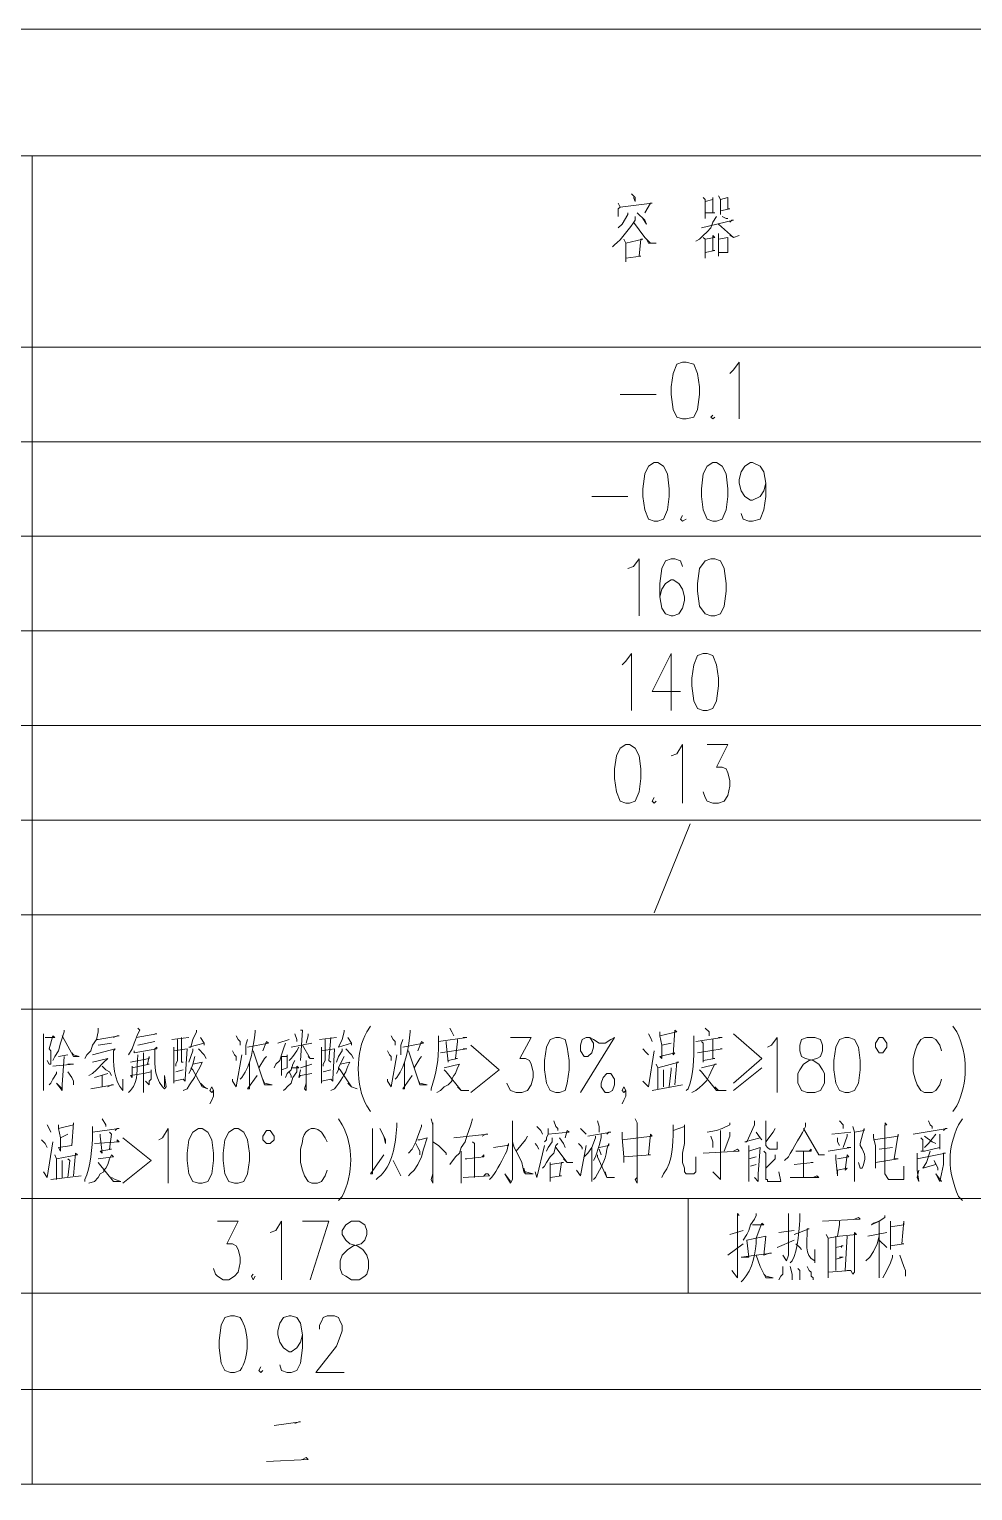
# Model space of a CAD drawing. Header units: millimetres. Extents: x 0 to 819, y 0 to 1152.
# Drawn here: x 638.4 to 728.2, y 1012.6 to 1151.6 of the extents above; entities that cross this region are included whole.
import ezdxf

# ---------------------------------------------------------------- set-up
doc = ezdxf.new("R2010")
doc.units = ezdxf.units.MM
doc.layers.add('1', color=7, linetype='Continuous')

msp = doc.modelspace()

# ---------------------------------------------------------------- linework, layer by layer
at = {"layer": '1', "color": 0, "lineweight": 18}
for points in [[(819, 14.361732), (43.56, 14.361732), (43.56, 1151.601732), (819, 1151.601732), (819, 14.361732)], [(819, 1139.541732), (569.34, 1139.541732)]]:
    msp.add_lwpolyline(points, dxfattribs=at)
at = {"layer": '1', "color": 0, "lineweight": 9}
for points in [[(638.64, 1139.541732), (638.64, 1013.181732)], [(694.44, 1135.041732), (694.62, 1134.681732), (694.44, 1134.501732), (694.44, 1134.141732), (694.44, 1133.781732), (694.44, 1133.961732), (694.44, 1134.321732)], [(694.62, 1134.681732), (697.68, 1135.041732), (697.5, 1135.041732), (696.96, 1134.141732)], [(695.7, 1135.941732), (696.06, 1135.581732), (696.06, 1135.221732), (695.88, 1135.581732)], [(702.54, 1135.581732), (702.72, 1135.401732), (702.72, 1134.861732), (702.72, 1133.601732), (702.72, 1134.141732), (703.62, 1134.141732), (703.44, 1134.141732), (703.44, 1135.581732), (703.44, 1135.401732), (702.72, 1135.221732)], [(703.98, 1135.761732), (704.16, 1135.401732), (704.16, 1133.961732), (704.16, 1134.321732), (705.06, 1134.501732), (704.88, 1134.501732), (704.88, 1135.581732), (704.88, 1135.581732), (704.16, 1135.401732)], [(695.34, 1134.141732), (695.34, 1133.961732), (694.8, 1133.061732), (694.44, 1132.701732)], [(696.24, 1134.141732), (696.96, 1133.421732), (697.14, 1133.061732), (696.78, 1133.601732)], [(703.8, 1133.781732), (703.44, 1133.241732), (703.26, 1132.701732), (702.9, 1132.341732), (702.54, 1131.981732), (702.18, 1131.621732), (701.82, 1131.441732)], [(702.36, 1132.701732), (705.42, 1133.421732), (705.24, 1133.421732), (705.06, 1133.241732)], [(704.34, 1133.781732), (704.7, 1133.601732), (704.88, 1133.601732)], [(695.88, 1133.241732), (696.42, 1132.521732), (696.96, 1131.801732), (697.5, 1131.261732), (698.04, 1131.261732), (697.32, 1131.261732), (697.14, 1131.621732)], [(702.54, 1131.801732), (702.72, 1131.621732), (702.72, 1130.721732), (702.72, 1129.821732), (702.72, 1130.361732), (703.62, 1130.541732), (703.44, 1130.541732), (703.44, 1131.981732), (703.62, 1131.801732), (702.72, 1131.621732)], [(703.98, 1133.061732), (705.42, 1131.801732), (705.96, 1131.981732), (705.42, 1131.801732), (705.06, 1131.981732)], [(703.98, 1132.161732), (703.98, 1131.621732), (703.98, 1130.001732), (703.98, 1130.361732), (704.88, 1130.361732), (704.88, 1130.361732), (704.88, 1131.801732), (704.88, 1131.801732), (703.98, 1131.621732)], [(694.98, 1131.621732), (695.16, 1131.261732), (695.16, 1129.821732), (695.16, 1129.461732), (695.16, 1129.821732), (696.6, 1130.001732), (696.42, 1130.001732), (696.6, 1131.621732), (696.78, 1131.621732), (695.16, 1131.261732)], [(819, 1121.361732), (569.34, 1121.361732)], [(700.56, 1119.921732), (700.02, 1119.741732), (699.66, 1118.841732), (699.48, 1117.581732), (699.48, 1116.861732), (699.66, 1115.421732), (700.02, 1114.701732), (700.56, 1114.521732), (700.92, 1114.521732), (701.64, 1114.701732), (702, 1115.421732), (702.18, 1116.861732), (702.18, 1117.581732), (702, 1118.841732), (701.64, 1119.741732), (700.92, 1119.921732), (700.56, 1119.921732)], [(705.06, 1118.841732), (705.42, 1119.201732), (705.96, 1119.921732), (705.96, 1114.521732)], [(694.62, 1116.861732), (698.04, 1116.861732)], [(703.44, 1114.881732), (703.26, 1114.701732), (703.44, 1114.521732), (703.62, 1114.701732)], [(819, 1112.361732), (569.34, 1112.361732)], [(697.86, 1110.381732), (697.32, 1110.021732), (696.96, 1109.301732), (696.78, 1107.861732), (696.78, 1107.141732), (696.96, 1105.881732), (697.32, 1104.981732), (697.86, 1104.801732), (698.22, 1104.801732), (698.76, 1104.981732), (699.12, 1105.881732), (699.3, 1107.141732), (699.3, 1107.861732), (699.12, 1109.301732), (698.76, 1110.021732), (698.22, 1110.381732), (697.86, 1110.381732)], [(703.44, 1110.381732), (702.9, 1110.021732), (702.54, 1109.301732), (702.36, 1107.861732), (702.36, 1107.141732), (702.54, 1105.881732), (702.9, 1104.981732), (703.44, 1104.801732), (703.8, 1104.801732), (704.34, 1104.981732), (704.7, 1105.881732), (704.88, 1107.141732), (704.88, 1107.861732), (704.7, 1109.301732), (704.34, 1110.021732), (703.8, 1110.381732), (703.44, 1110.381732)], [(708.48, 1108.401732), (708.3, 1107.681732), (707.94, 1107.141732), (707.22, 1106.781732), (707.04, 1106.781732), (706.5, 1107.141732), (706.14, 1107.681732), (705.96, 1108.401732), (705.96, 1108.761732), (706.14, 1109.481732), (706.5, 1110.021732), (707.04, 1110.381732), (707.22, 1110.381732), (707.94, 1110.021732), (708.3, 1109.481732), (708.48, 1108.401732), (708.48, 1107.141732), (708.3, 1105.881732), (707.94, 1104.981732), (707.22, 1104.801732), (706.86, 1104.801732), (706.32, 1104.981732), (706.14, 1105.521732)], [(691.92, 1107.141732), (695.34, 1107.141732)], [(700.56, 1105.341732), (700.38, 1104.981732), (700.56, 1104.801732), (700.92, 1104.981732)], [(819, 1103.361732), (569.34, 1103.361732)], [(695.34, 1100.301732), (695.88, 1100.481732), (696.42, 1101.201732), (696.42, 1095.801732)], [(700.56, 1100.481732), (700.38, 1101.021732), (699.84, 1101.201732), (699.48, 1101.201732), (698.94, 1101.021732), (698.58, 1100.301732), (698.4, 1098.861732), (698.4, 1097.601732), (698.58, 1096.521732), (698.94, 1095.981732), (699.48, 1095.801732), (699.66, 1095.801732), (700.2, 1095.981732), (700.56, 1096.521732), (700.74, 1097.241732), (700.74, 1097.601732), (700.56, 1098.321732), (700.2, 1098.861732), (699.66, 1099.221732), (699.48, 1099.221732), (698.94, 1098.861732), (698.58, 1098.321732), (698.4, 1097.601732)], [(703.26, 1101.201732), (702.72, 1101.021732), (702.18, 1100.301732), (702, 1098.861732), (702, 1098.141732), (702.18, 1096.701732), (702.72, 1095.981732), (703.26, 1095.801732), (703.62, 1095.801732), (704.16, 1095.981732), (704.52, 1096.701732), (704.7, 1098.141732), (704.7, 1098.861732), (704.52, 1100.301732), (704.16, 1101.021732), (703.62, 1101.201732), (703.26, 1101.201732)], [(819, 1094.361732), (569.34, 1094.361732)], [(694.8, 1091.121732), (695.16, 1091.481732), (695.7, 1092.201732), (695.7, 1086.801732)], [(699.48, 1092.201732), (697.68, 1088.601732), (700.38, 1088.601732)], [(699.48, 1092.201732), (699.48, 1086.801732)], [(702.54, 1092.201732), (702, 1092.021732), (701.64, 1091.121732), (701.46, 1089.861732), (701.46, 1089.141732), (701.64, 1087.701732), (702, 1086.981732), (702.54, 1086.801732), (702.9, 1086.801732), (703.44, 1086.981732), (703.8, 1087.701732), (703.98, 1089.141732), (703.98, 1089.861732), (703.8, 1091.121732), (703.44, 1092.021732), (702.9, 1092.201732), (702.54, 1092.201732)], [(819, 1085.361732), (569.34, 1085.361732)], [(695.16, 1083.561732), (694.62, 1083.201732), (694.26, 1082.481732), (694.08, 1081.221732), (694.08, 1080.321732), (694.26, 1079.061732), (694.62, 1078.161732), (695.16, 1077.981732), (695.52, 1077.981732), (696.06, 1078.161732), (696.42, 1079.061732), (696.6, 1080.321732), (696.6, 1081.221732), (696.42, 1082.481732), (696.06, 1083.201732), (695.52, 1083.561732), (695.16, 1083.561732)], [(699.48, 1082.481732), (700.02, 1082.661732), (700.56, 1083.561732), (700.56, 1077.981732)], [(702.9, 1083.561732), (704.88, 1083.561732), (703.8, 1081.401732), (704.34, 1081.401732), (704.7, 1081.221732), (704.88, 1080.861732), (705.06, 1080.141732), (705.06, 1079.601732), (704.88, 1078.701732), (704.52, 1078.161732), (703.98, 1077.981732), (703.44, 1077.981732), (702.9, 1078.161732), (702.72, 1078.521732), (702.54, 1079.061732)], [(697.86, 1078.521732), (697.68, 1078.161732), (697.86, 1077.981732), (698.04, 1078.161732)], [(819, 1076.361732), (569.34, 1076.361732)], [(701.28, 1076.001732), (697.86, 1067.541732)], [(819, 1067.361732), (569.34, 1067.361732)], [(819, 1058.361732), (569.34, 1058.361732)], [(639.72, 1056.021732), (639.72, 1055.481732), (639.72, 1050.621732), (639.72, 1050.981732), (639.72, 1051.701732)], [(639.9, 1055.661732), (640.8, 1055.661732), (640.62, 1055.841732), (640.26, 1054.581732), (640.26, 1054.581732), (640.44, 1054.401732), (640.44, 1054.221732), (640.44, 1053.861732), (640.44, 1053.501732), (640.44, 1053.321732), (640.44, 1053.141732), (640.26, 1053.141732), (640.08, 1053.501732)], [(641.7, 1056.381732), (641.7, 1056.201732), (641.34, 1055.121732), (641.16, 1054.401732), (640.8, 1053.861732), (640.62, 1053.501732)], [(641.52, 1055.841732), (642.6, 1053.861732), (643.14, 1053.861732), (642.6, 1054.041732), (642.42, 1054.221732)], [(644.94, 1056.561732), (644.94, 1056.201732), (644.76, 1055.481732), (644.4, 1054.941732), (644.22, 1054.401732), (643.86, 1054.041732), (643.68, 1053.681732)], [(644.76, 1055.481732), (644.94, 1055.481732), (646.92, 1055.841732), (646.74, 1055.841732), (646.38, 1055.661732)], [(648.72, 1056.561732), (648.9, 1056.381732), (648.72, 1056.021732), (648.36, 1055.121732), (648.18, 1054.581732), (647.82, 1054.041732)], [(648.54, 1055.661732), (650.52, 1056.021732), (650.52, 1056.021732), (650.34, 1056.021732)], [(651.96, 1055.481732), (653.58, 1055.661732)], [(652.5, 1055.481732), (652.5, 1054.041732), (652.5, 1053.501732), (652.32, 1053.141732), (652.32, 1052.961732)], [(652.86, 1055.661732), (652.86, 1053.501732), (652.86, 1053.321732), (653.04, 1053.321732)], [(654.3, 1056.381732), (654.3, 1056.201732), (653.94, 1055.481732), (653.76, 1054.761732), (653.58, 1054.761732), (655.02, 1055.121732)], [(654.66, 1055.661732), (655.02, 1055.121732), (655.02, 1054.941732), (655.02, 1054.941732)], [(658.08, 1055.841732), (658.08, 1055.841732), (658.26, 1055.481732), (658.44, 1055.301732), (658.44, 1054.941732)], [(659.16, 1055.481732), (658.98, 1054.941732), (658.98, 1054.401732), (658.98, 1054.041732)], [(663.12, 1055.481732), (662.04, 1055.121732)], [(663.66, 1056.021732), (663.84, 1055.481732), (663.84, 1055.301732)], [(664.2, 1056.381732), (664.38, 1056.381732), (664.38, 1056.381732), (664.2, 1053.501732)], [(664.92, 1056.021732), (664.92, 1055.841732), (664.74, 1055.121732)], [(666, 1055.481732), (667.62, 1055.661732)], [(666.54, 1055.481732), (666.54, 1054.041732), (666.54, 1053.501732), (666.36, 1053.141732), (666.36, 1052.961732)], [(667.08, 1055.661732), (666.9, 1053.501732), (667.08, 1053.321732), (667.08, 1053.321732)], [(668.34, 1056.381732), (668.34, 1056.201732), (668.16, 1055.481732), (667.8, 1054.761732), (667.8, 1054.761732), (669.06, 1055.121732), (668.7, 1055.661732)], [(672.84, 1055.841732), (672.84, 1055.841732), (673.02, 1055.481732), (673.2, 1055.301732), (673.2, 1054.941732)], [(673.92, 1055.481732), (673.74, 1054.941732), (673.74, 1054.401732), (673.74, 1054.041732)], [(677.34, 1055.301732), (680.04, 1055.661732), (679.86, 1055.661732), (679.68, 1055.661732)], [(678.06, 1055.301732), (678.06, 1055.121732), (678.24, 1053.321732), (678.24, 1053.501732), (679.14, 1053.681732), (678.96, 1053.681732), (679.14, 1055.301732), (679.14, 1055.481732)], [(678.42, 1056.561732), (678.6, 1056.201732), (678.78, 1055.841732)], [(684.18, 1055.661732), (686.16, 1055.661732), (685.08, 1053.681732), (685.62, 1053.681732), (685.98, 1053.501732), (686.16, 1053.141732), (686.34, 1052.421732), (686.34, 1051.881732), (686.16, 1051.161732), (685.8, 1050.621732), (685.26, 1050.441732), (684.72, 1050.441732), (684.18, 1050.621732), (684, 1050.981732), (683.82, 1051.341732)], [(688.5, 1055.661732), (687.96, 1055.481732), (687.6, 1054.761732), (687.42, 1053.501732), (687.42, 1052.601732), (687.6, 1051.341732), (687.96, 1050.621732), (688.5, 1050.441732), (688.86, 1050.441732), (689.4, 1050.621732), (689.58, 1051.341732), (689.76, 1052.601732), (689.76, 1053.501732), (689.58, 1054.761732), (689.4, 1055.481732), (688.86, 1055.661732), (688.5, 1055.661732)], [(690.84, 1050.441732), (694.08, 1055.661732)], [(691.74, 1055.661732), (692.1, 1055.121732), (692.1, 1054.761732), (691.92, 1054.221732), (691.56, 1053.861732), (691.2, 1053.861732), (690.84, 1054.401732), (690.84, 1054.941732), (691.02, 1055.481732), (691.38, 1055.661732), (691.74, 1055.661732), (692.1, 1055.481732), (692.64, 1055.121732), (693.18, 1055.121732), (693.72, 1055.481732), (694.08, 1055.661732)], [(697.32, 1056.021732), (697.5, 1055.661732), (697.68, 1055.301732)], [(698.4, 1056.201732), (698.4, 1055.841732), (698.58, 1054.941732), (698.58, 1053.681732), (698.4, 1053.861732), (699.84, 1054.221732), (699.66, 1054.041732), (699.84, 1056.381732), (700.02, 1056.201732), (698.4, 1055.841732)], [(701.82, 1055.301732), (704.34, 1055.661732), (704.16, 1055.661732), (703.98, 1055.661732)], [(702.36, 1055.301732), (702.54, 1055.121732), (702.54, 1053.321732), (702.54, 1053.501732), (703.62, 1053.681732), (703.44, 1053.681732), (703.44, 1055.301732), (703.44, 1055.481732)], [(702.72, 1056.561732), (703.08, 1056.201732), (703.08, 1055.841732)], [(705.42, 1056.021732), (708.12, 1053.681732), (705.42, 1051.341732)], [(708.66, 1054.761732), (709.02, 1054.941732), (709.56, 1055.661732), (709.56, 1050.441732)], [(712.44, 1055.661732), (711.9, 1055.481732), (711.72, 1054.941732), (711.72, 1054.401732), (711.9, 1053.861732), (712.26, 1053.681732), (712.98, 1053.501732), (713.52, 1053.141732), (713.88, 1052.601732), (714.06, 1052.241732), (714.06, 1051.341732), (713.88, 1050.981732), (713.7, 1050.621732), (713.16, 1050.441732), (712.44, 1050.441732), (711.9, 1050.621732), (711.72, 1050.981732), (711.54, 1051.341732), (711.54, 1052.241732), (711.72, 1052.601732), (712.08, 1053.141732), (712.62, 1053.501732), (713.34, 1053.681732), (713.7, 1053.861732), (713.88, 1054.401732), (713.88, 1054.941732), (713.7, 1055.481732), (713.16, 1055.661732), (712.44, 1055.661732)], [(716.04, 1055.661732), (715.5, 1055.481732), (715.14, 1054.761732), (714.96, 1053.501732), (714.96, 1052.601732), (715.14, 1051.341732), (715.5, 1050.621732), (716.04, 1050.441732), (716.4, 1050.441732), (716.94, 1050.621732), (717.3, 1051.341732), (717.48, 1052.601732), (717.48, 1053.501732), (717.3, 1054.761732), (716.94, 1055.481732), (716.4, 1055.661732), (716.04, 1055.661732)], [(719.64, 1055.661732), (720, 1055.121732), (720, 1054.761732), (719.64, 1054.221732), (719.28, 1054.221732), (718.92, 1054.761732), (718.92, 1055.121732), (719.28, 1055.661732), (719.64, 1055.661732)], [(725.22, 1054.401732), (725.04, 1054.941732), (724.68, 1055.481732), (724.32, 1055.661732), (723.6, 1055.661732), (723.24, 1055.481732), (722.88, 1054.941732), (722.7, 1054.401732), (722.52, 1053.681732), (722.52, 1052.421732), (722.7, 1051.701732), (722.88, 1051.161732), (723.24, 1050.621732), (723.6, 1050.441732), (724.32, 1050.441732), (724.68, 1050.621732), (725.04, 1051.161732), (725.22, 1051.701732)], [(641.16, 1053.861732), (642.06, 1054.041732)], [(646.2, 1055.121732), (644.94, 1054.941732)], [(650.34, 1055.301732), (648.72, 1054.941732)], [(649.26, 1054.221732), (649.26, 1054.041732), (649.26, 1050.441732), (649.26, 1050.801732), (649.26, 1051.161732)], [(652.14, 1054.761732), (652.14, 1051.341732), (652.14, 1051.521732), (653.04, 1051.701732), (653.22, 1051.521732), (653.22, 1051.701732), (653.4, 1054.581732), (653.4, 1054.581732), (652.14, 1054.401732)], [(653.94, 1054.581732), (653.94, 1054.401732), (653.76, 1053.861732), (653.58, 1053.321732)], [(654.48, 1054.581732), (655.02, 1054.041732), (655.2, 1053.681732)], [(657.72, 1054.401732), (657.9, 1054.041732), (658.08, 1053.861732), (658.08, 1053.681732), (658.08, 1053.501732)], [(657.72, 1051.701732), (657.72, 1051.521732), (658.08, 1050.981732), (658.62, 1054.041732)], [(659.16, 1054.761732), (661.14, 1055.121732), (660.96, 1055.301732), (660.6, 1054.401732)], [(659.7, 1054.401732), (660.78, 1051.161732), (661.5, 1051.161732), (660.78, 1051.341732), (660.6, 1051.701732)], [(662.76, 1055.121732), (662.58, 1054.581732), (662.4, 1054.041732), (662.22, 1053.501732), (661.86, 1053.141732), (661.68, 1052.781732)], [(662.4, 1053.861732), (662.4, 1052.061732), (662.4, 1052.601732), (662.94, 1052.781732), (662.94, 1052.781732), (662.94, 1054.041732), (662.94, 1053.861732), (662.4, 1053.861732)], [(664.02, 1054.761732), (663.84, 1054.401732), (663.48, 1053.861732), (663.48, 1053.861732), (663.3, 1053.681732), (663.12, 1053.501732)], [(663.3, 1054.761732), (665.28, 1055.121732)], [(664.38, 1054.941732), (665.1, 1053.681732), (665.46, 1053.681732), (665.46, 1053.681732), (665.1, 1053.681732), (664.92, 1053.861732)], [(666.18, 1054.761732), (666.18, 1051.341732), (666.18, 1051.521732), (667.08, 1051.701732), (667.26, 1051.521732), (667.26, 1051.701732), (667.44, 1054.581732), (667.44, 1054.581732), (666.18, 1054.401732)], [(668.16, 1054.581732), (668.16, 1054.401732), (667.8, 1053.861732), (667.62, 1053.321732)], [(668.52, 1054.581732), (669.06, 1054.041732), (669.24, 1053.681732)], [(669.06, 1055.121732), (669.06, 1054.941732), (669.06, 1054.941732)], [(672.48, 1054.401732), (672.66, 1054.041732), (672.84, 1053.861732), (672.84, 1053.681732), (672.84, 1053.501732)], [(672.48, 1051.701732), (672.48, 1051.521732), (672.84, 1050.981732), (673.38, 1054.041732)], [(673.92, 1054.761732), (675.9, 1055.121732), (675.72, 1055.301732), (675.36, 1054.401732)], [(674.46, 1054.401732), (675.54, 1051.161732), (676.26, 1051.161732), (675.54, 1051.341732), (675.36, 1051.701732)], [(677.52, 1054.221732), (680.04, 1054.581732), (679.86, 1054.581732), (679.68, 1054.581732)], [(680.4, 1054.941732), (683.1, 1052.601732), (680.4, 1050.441732)], [(696.78, 1054.581732), (697.14, 1054.221732), (697.32, 1054.041732)], [(696.78, 1051.521732), (697.32, 1050.981732), (697.86, 1054.401732)], [(698.58, 1054.941732), (699.48, 1055.121732)], [(702, 1054.221732), (704.34, 1054.581732), (704.16, 1054.581732), (704.16, 1054.581732)], [(640.62, 1052.961732), (642.6, 1053.141732), (642.42, 1053.141732), (642.06, 1053.141732)], [(641.7, 1053.861732), (641.52, 1051.161732), (641.52, 1050.801732), (641.52, 1050.621732), (640.98, 1051.341732), (641.52, 1050.801732)], [(644.4, 1053.321732), (645.84, 1053.681732), (645.84, 1053.681732), (645.48, 1053.321732), (644.76, 1052.601732), (644.4, 1052.241732), (644.04, 1052.061732)], [(645.3, 1052.961732), (645.66, 1052.601732), (646.02, 1052.421732), (646.2, 1052.061732)], [(648, 1053.321732), (649.8, 1053.681732), (649.8, 1053.861732), (649.62, 1053.141732), (649.8, 1053.141732), (648.18, 1052.781732), (648.18, 1052.961732), (648.18, 1052.601732), (648.18, 1051.881732), (648, 1052.061732), (649.26, 1052.241732), (649.98, 1052.421732), (649.98, 1052.601732), (649.98, 1051.701732), (649.8, 1051.521732), (649.8, 1051.341732), (649.8, 1051.161732), (649.44, 1051.521732)], [(654.12, 1053.861732), (653.94, 1053.141732), (653.76, 1052.601732), (653.58, 1052.241732)], [(653.76, 1052.781732), (653.94, 1052.601732), (654.84, 1050.981732), (655.38, 1050.801732), (655.02, 1050.981732), (654.66, 1051.341732)], [(659.34, 1053.321732), (659.34, 1053.141732), (659.34, 1050.801732), (659.16, 1050.801732), (660.06, 1052.061732)], [(660.96, 1053.861732), (660.78, 1053.681732), (660.24, 1052.781732)], [(663.3, 1052.781732), (664.02, 1052.781732), (663.84, 1052.961732), (663.84, 1052.421732), (663.48, 1051.881732), (663.3, 1051.341732), (662.94, 1050.981732), (662.76, 1050.801732), (662.58, 1050.621732)], [(663.66, 1053.501732), (663.48, 1053.141732), (663.3, 1052.601732), (662.94, 1052.241732), (662.76, 1051.881732)], [(664.2, 1052.781732), (665.28, 1053.141732)], [(664.74, 1053.501732), (664.74, 1050.621732), (664.56, 1050.801732), (664.74, 1051.341732)], [(668.34, 1053.861732), (667.98, 1053.141732), (667.8, 1052.781732), (667.8, 1052.601732), (667.62, 1052.241732)], [(667.8, 1052.781732), (667.98, 1052.601732), (669.06, 1050.981732), (669.6, 1050.801732), (669.06, 1050.981732), (668.7, 1051.341732)], [(674.1, 1053.321732), (674.1, 1053.141732), (674.1, 1050.801732), (673.92, 1050.801732), (674.82, 1052.061732)], [(675.72, 1053.861732), (675.54, 1053.681732), (675, 1052.781732)], [(677.88, 1052.781732), (679.32, 1053.141732), (679.32, 1053.141732), (679.14, 1052.781732), (678.96, 1052.241732), (678.78, 1052.061732), (678.6, 1051.701732), (678.6, 1051.521732), (678.24, 1051.161732), (677.88, 1050.981732), (677.52, 1050.621732), (677.16, 1050.441732)], [(699.84, 1051.161732), (700.02, 1053.321732), (700.2, 1053.321732), (698.22, 1052.781732), (698.04, 1053.141732), (698.22, 1052.781732), (698.22, 1050.801732)], [(699.48, 1052.781732), (699.48, 1052.601732), (699.3, 1050.981732)], [(705.42, 1050.621732), (708.12, 1052.781732)], [(640.98, 1052.421732), (640.98, 1052.241732), (640.62, 1051.701732), (640.44, 1051.341732), (640.26, 1051.161732)], [(642.06, 1052.421732), (642.42, 1051.881732), (642.6, 1051.521732), (642.6, 1051.161732)], [(645.84, 1052.241732), (644.58, 1051.881732)], [(645.3, 1052.061732), (645.3, 1050.981732)], [(653.04, 1052.601732), (652.32, 1052.421732)], [(652.32, 1052.421732), (653.04, 1052.601732)], [(663.12, 1052.421732), (663.3, 1052.061732), (663.3, 1051.881732)], [(664.2, 1052.601732), (664.02, 1051.881732), (664.02, 1051.881732), (664.2, 1052.061732), (664.2, 1052.061732), (665.28, 1052.241732)], [(667.08, 1052.601732), (666.36, 1052.421732)], [(666.36, 1052.421732), (667.08, 1052.601732)], [(677.88, 1052.601732), (678.06, 1052.421732), (679.5, 1050.621732), (680.22, 1050.621732), (679.5, 1050.621732), (679.14, 1050.981732)], [(693.36, 1052.241732), (693, 1051.881732), (692.82, 1051.341732), (692.82, 1050.981732), (693.18, 1050.441732), (693.54, 1050.441732), (693.9, 1050.621732), (694.08, 1051.161732), (694.08, 1051.701732), (693.72, 1052.241732), (693.36, 1052.241732)], [(698.76, 1050.981732), (698.76, 1052.601732), (698.76, 1052.601732)], [(702.18, 1052.601732), (702.36, 1052.421732), (703.8, 1050.621732), (704.7, 1050.621732), (704.52, 1050.621732), (703.98, 1050.621732), (703.62, 1050.981732)], [(644.22, 1050.801732), (646.38, 1051.161732), (646.2, 1051.161732), (645.84, 1050.981732)], [(655.92, 1050.621732), (655.74, 1050.441732), (655.56, 1050.621732), (655.74, 1050.981732), (655.92, 1050.621732), (655.92, 1050.081732), (655.74, 1049.721732), (655.56, 1049.361732)], [(695.16, 1050.621732), (694.98, 1050.441732), (694.8, 1050.621732), (694.98, 1050.981732), (695.16, 1050.621732), (695.16, 1050.081732), (694.98, 1049.721732), (694.8, 1049.361732)], [(697.68, 1050.621732), (700.56, 1051.161732)], [(640.08, 1047.381732), (640.26, 1047.021732), (640.44, 1046.661732)], [(641.16, 1047.381732), (641.16, 1047.021732), (641.34, 1046.121732), (641.34, 1044.861732), (641.16, 1045.221732), (642.42, 1045.401732), (642.42, 1045.401732), (642.6, 1047.561732), (642.6, 1047.381732), (641.16, 1047.021732)], [(645.3, 1047.921732), (645.66, 1047.381732), (645.66, 1047.201732)], [(675.72, 1047.381732), (675.72, 1047.201732), (675.36, 1046.301732), (675.18, 1045.761732), (674.82, 1045.041732), (674.46, 1044.681732)], [(676.62, 1047.921732), (676.8, 1047.381732), (676.8, 1047.561732), (676.8, 1041.801732), (676.62, 1042.161732), (676.8, 1042.701732)], [(680.58, 1047.921732), (680.4, 1047.381732), (680.4, 1047.381732), (680.04, 1046.301732), (679.86, 1045.761732), (679.5, 1045.221732), (679.5, 1045.221732), (679.32, 1044.681732), (678.96, 1044.321732), (678.42, 1043.601732)], [(684.36, 1047.741732), (684.36, 1047.381732), (684.36, 1042.521732), (684.36, 1042.161732), (684.18, 1041.801732), (683.64, 1042.701732), (684.18, 1041.981732)], [(686.7, 1047.201732), (687.06, 1046.841732), (687.24, 1046.481732)], [(688.32, 1047.741732), (688.5, 1047.201732), (688.68, 1047.021732), (688.68, 1046.841732)], [(692.46, 1047.741732), (692.64, 1047.201732), (692.64, 1046.661732)], [(696.06, 1047.921732), (696.24, 1047.561732), (696.24, 1047.561732), (696.24, 1041.801732), (696.06, 1042.161732), (696.24, 1042.341732)], [(699.66, 1046.841732), (700.74, 1047.201732), (700.74, 1047.381732), (700.74, 1047.021732), (700.74, 1045.581732), (700.56, 1044.681732), (700.56, 1043.781732), (700.74, 1043.241732), (700.74, 1043.061732), (700.74, 1042.881732), (700.92, 1042.701732), (701.1, 1042.701732), (701.46, 1042.701732), (701.64, 1042.701732), (701.82, 1042.881732), (701.82, 1044.321732), (701.82, 1042.881732)], [(705.06, 1047.561732), (705.06, 1047.381732), (704.34, 1047.021732), (703.8, 1046.841732), (702.9, 1046.661732)], [(707.4, 1047.741732), (707.4, 1047.381732), (706.68, 1045.761732), (706.5, 1045.761732), (707.94, 1046.121732), (707.58, 1046.661732), (707.94, 1046.121732), (708.12, 1045.941732)], [(708.48, 1047.741732), (708.48, 1047.561732), (708.48, 1046.661732), (708.48, 1045.401732), (708.66, 1045.221732), (708.84, 1045.041732), (709.02, 1045.041732), (709.56, 1045.041732), (709.56, 1045.761732)], [(715.5, 1047.741732), (715.86, 1047.381732), (715.86, 1047.021732)], [(716.76, 1047.201732), (716.94, 1046.661732), (716.94, 1041.981732), (716.94, 1042.341732), (716.94, 1042.881732)], [(719.82, 1047.561732), (720, 1047.381732), (719.82, 1047.381732), (719.82, 1046.301732), (719.82, 1044.141732), (719.82, 1043.241732), (719.82, 1042.701732), (720.18, 1042.161732), (720.36, 1042.161732), (720.72, 1042.161732), (721.44, 1042.161732), (721.62, 1042.161732), (721.62, 1042.341732), (721.62, 1043.421732), (721.62, 1042.341732)], [(723.96, 1047.741732), (724.14, 1047.381732), (724.32, 1047.201732), (724.32, 1047.021732)], [(639.54, 1045.941732), (639.9, 1045.581732), (640.08, 1045.221732)], [(639.72, 1042.881732), (640.08, 1042.341732), (640.62, 1045.761732)], [(641.34, 1046.121732), (642.06, 1046.481732)], [(644.4, 1046.661732), (646.92, 1047.021732), (646.74, 1047.021732), (646.56, 1046.841732)], [(644.58, 1045.581732), (646.92, 1045.761732), (646.74, 1045.941732), (646.74, 1045.761732)], [(645.12, 1046.481732), (645.12, 1046.301732), (645.3, 1044.681732), (645.12, 1044.861732), (646.2, 1045.041732), (646.02, 1045.041732), (646.2, 1046.481732), (646.02, 1046.661732)], [(647.28, 1046.121732), (649.98, 1043.961732), (647.28, 1041.801732)], [(650.7, 1045.941732), (651.06, 1046.121732), (651.6, 1047.021732), (651.6, 1041.801732)], [(654.48, 1047.021732), (653.94, 1046.661732), (653.58, 1045.941732), (653.4, 1044.681732), (653.4, 1043.961732), (653.58, 1042.701732), (653.94, 1041.981732), (654.48, 1041.801732), (654.84, 1041.801732), (655.38, 1041.981732), (655.74, 1042.701732), (655.92, 1043.961732), (655.92, 1044.681732), (655.74, 1045.941732), (655.38, 1046.661732), (654.84, 1047.021732), (654.48, 1047.021732)], [(657.9, 1047.021732), (657.36, 1046.661732), (657, 1045.941732), (656.82, 1044.681732), (656.82, 1043.961732), (657, 1042.701732), (657.36, 1041.981732), (657.9, 1041.801732), (658.26, 1041.801732), (658.8, 1041.981732), (659.16, 1042.701732), (659.34, 1043.961732), (659.34, 1044.681732), (659.16, 1045.941732), (658.8, 1046.661732), (658.26, 1047.021732), (657.9, 1047.021732)], [(661.32, 1046.841732), (661.68, 1046.301732), (661.68, 1045.941732), (661.32, 1045.581732), (660.96, 1045.581732), (660.6, 1045.941732), (660.6, 1046.301732), (660.96, 1046.841732), (661.32, 1046.841732)], [(671.04, 1047.021732), (671.04, 1046.841732), (671.04, 1042.701732), (670.86, 1042.701732), (672.12, 1044.501732)], [(671.76, 1047.021732), (672.12, 1046.301732), (672.3, 1045.941732), (672.3, 1045.581732), (672.12, 1046.301732)], [(675.36, 1045.941732), (675.54, 1045.941732), (676.26, 1046.121732), (676.26, 1046.121732), (676.26, 1046.121732), (675.9, 1045.041732), (675.72, 1044.321732), (675.36, 1043.601732), (675, 1043.061732), (675, 1043.061732), (674.64, 1042.701732), (674.46, 1042.521732)], [(676.8, 1045.761732), (677.34, 1045.401732), (678.06, 1044.681732), (678.06, 1044.501732)], [(678.78, 1046.121732), (682.02, 1046.481732), (681.84, 1046.481732), (681.48, 1046.301732)], [(680.58, 1045.761732), (680.76, 1045.581732), (680.76, 1042.341732)], [(684.36, 1045.761732), (684.54, 1045.221732), (684.9, 1044.501732), (685.26, 1043.781732), (685.44, 1042.881732), (685.62, 1042.701732), (686.34, 1042.701732), (685.62, 1042.881732)], [(685.8, 1046.301732), (685.62, 1045.941732), (684.72, 1044.861732)], [(687.78, 1047.021732), (687.78, 1046.481732), (687.6, 1046.121732), (687.6, 1045.941732), (687.42, 1045.761732)], [(688.14, 1046.121732), (688.14, 1045.761732), (687.78, 1045.221732), (687.6, 1044.861732)], [(687.78, 1046.481732), (689.76, 1046.661732), (689.58, 1046.841732), (689.4, 1046.121732)], [(688.86, 1046.121732), (689.22, 1045.581732), (689.4, 1045.221732)], [(690.84, 1047.021732), (691.2, 1046.661732), (691.38, 1046.481732)], [(692.28, 1046.301732), (692.28, 1046.121732), (691.92, 1045.221732), (691.56, 1044.681732), (691.2, 1044.321732)], [(691.56, 1046.301732), (693.72, 1046.661732), (693.54, 1046.661732), (693.36, 1046.481732)], [(692.82, 1046.481732), (692.82, 1046.121732), (692.64, 1045.401732), (692.28, 1044.321732), (692.1, 1043.961732)], [(694.8, 1046.661732), (694.8, 1046.121732), (694.98, 1044.321732), (694.98, 1043.781732)], [(694.8, 1045.941732), (697.68, 1046.301732), (697.5, 1046.481732), (697.32, 1044.501732), (697.5, 1044.501732), (694.98, 1044.321732)], [(703.26, 1046.301732), (703.44, 1045.761732), (703.44, 1045.401732), (703.44, 1045.221732), (703.44, 1045.761732)], [(704.16, 1046.841732), (704.16, 1042.161732), (704.16, 1042.161732), (703.44, 1042.881732), (704.16, 1042.161732)], [(705.06, 1046.661732), (705.06, 1046.301732), (704.52, 1044.861732)], [(709.38, 1047.021732), (709.2, 1046.661732), (708.48, 1045.761732)], [(712.08, 1047.021732), (713.52, 1044.501732), (714.06, 1044.501732), (713.52, 1044.501732), (713.34, 1044.861732)], [(714.78, 1046.481732), (716.58, 1046.661732)], [(715.32, 1046.121732), (715.32, 1045.761732), (715.5, 1045.401732)], [(716.22, 1046.481732), (716.22, 1046.301732), (715.86, 1045.221732)], [(718.74, 1046.481732), (718.74, 1046.121732), (718.92, 1045.401732), (718.92, 1044.321732), (718.92, 1043.241732), (718.92, 1043.781732), (721.08, 1044.141732), (720.72, 1044.141732), (721.08, 1046.481732), (721.08, 1046.301732), (718.74, 1045.941732)], [(722.52, 1046.481732), (725.76, 1047.021732), (725.58, 1047.021732), (725.4, 1046.841732)], [(723.24, 1046.121732), (723.42, 1045.941732), (723.42, 1044.861732), (723.24, 1044.861732), (723.6, 1044.861732), (725.04, 1045.221732), (725.04, 1045.041732), (725.04, 1046.301732), (725.04, 1046.481732)], [(724.68, 1046.481732), (723.96, 1045.581732), (723.6, 1045.221732)], [(723.6, 1046.301732), (724.32, 1045.761732), (724.68, 1045.581732)], [(642.6, 1042.521732), (642.78, 1044.681732), (642.96, 1044.501732), (640.98, 1044.141732), (640.8, 1044.501732), (640.98, 1044.141732), (640.98, 1042.161732)], [(644.94, 1044.141732), (646.38, 1044.321732), (646.2, 1044.501732), (646.02, 1044.141732), (645.84, 1043.601732), (645.66, 1043.241732), (645.48, 1043.061732), (645.48, 1042.881732), (645.12, 1042.701732), (644.94, 1042.341732), (644.58, 1041.981732), (644.04, 1041.801732)], [(675.18, 1045.581732), (675.36, 1045.221732), (675.54, 1044.861732), (675.54, 1044.501732)], [(679.5, 1044.861732), (679.5, 1042.521732), (679.5, 1041.981732), (679.5, 1041.801732), (679.5, 1042.161732), (679.5, 1042.701732)], [(679.86, 1044.141732), (680.04, 1044.141732), (681.66, 1044.321732), (681.66, 1044.501732), (681.48, 1044.321732)], [(686.52, 1045.581732), (686.7, 1045.401732), (686.88, 1045.041732)], [(686.52, 1042.881732), (686.7, 1042.341732), (687.42, 1045.401732)], [(688.68, 1045.581732), (688.5, 1045.401732), (688.32, 1044.681732), (687.96, 1044.321732), (687.6, 1043.781732), (687.42, 1043.421732), (687.24, 1043.241732)], [(688.5, 1045.221732), (689.58, 1043.781732), (690.12, 1043.781732), (689.58, 1043.781732), (689.22, 1044.141732)], [(690.48, 1043.061732), (690.84, 1042.521732), (691.38, 1045.401732)], [(690.66, 1045.581732), (690.84, 1045.401732), (691.02, 1045.221732), (691.02, 1045.041732)], [(691.92, 1045.221732), (691.92, 1041.981732), (691.92, 1042.881732)], [(692.46, 1044.501732), (692.46, 1044.321732), (693.36, 1042.341732), (694.08, 1042.341732), (693.36, 1042.341732), (693.18, 1042.881732)], [(692.64, 1045.041732), (692.82, 1044.501732)], [(702.54, 1044.681732), (705.96, 1044.861732), (705.78, 1045.041732), (705.42, 1044.861732)], [(706.86, 1045.401732), (706.86, 1044.861732), (706.86, 1042.341732), (706.86, 1041.981732), (706.86, 1042.161732), (706.86, 1042.521732)], [(706.86, 1044.861732), (707.94, 1045.221732), (707.94, 1045.221732), (707.94, 1045.221732), (707.94, 1045.221732), (707.76, 1042.701732), (707.76, 1042.161732), (707.76, 1041.981732), (707.4, 1042.341732)], [(706.86, 1044.141732), (707.58, 1044.321732)], [(708.3, 1044.861732), (708.48, 1044.681732), (708.48, 1043.241732), (708.48, 1042.521732), (708.48, 1042.161732), (708.66, 1042.161732), (708.66, 1041.981732), (708.84, 1041.981732), (709.38, 1041.981732), (709.74, 1041.981732), (709.92, 1041.981732), (709.74, 1042.881732)], [(709.38, 1044.501732), (709.38, 1044.141732), (708.48, 1043.241732)], [(711.36, 1044.861732), (712.8, 1044.861732), (712.8, 1045.041732), (712.62, 1044.861732)], [(712.08, 1044.861732), (712.08, 1042.341732)], [(714.42, 1044.861732), (716.58, 1045.221732), (716.58, 1045.221732), (716.22, 1045.221732)], [(715.14, 1044.501732), (715.14, 1044.141732), (715.32, 1042.521732), (715.32, 1043.061732), (716.22, 1043.241732), (716.04, 1043.061732), (716.22, 1044.501732), (716.4, 1044.321732), (715.32, 1044.141732)], [(719.28, 1045.041732), (720.54, 1045.221732)], [(722.88, 1044.681732), (722.88, 1043.961732), (722.88, 1043.061732), (723.06, 1041.981732), (722.88, 1042.341732), (723.06, 1043.061732)], [(722.88, 1044.141732), (725.58, 1044.681732), (725.4, 1044.681732), (725.4, 1043.601732), (725.22, 1042.701732), (725.04, 1041.981732), (724.68, 1042.701732), (725.22, 1041.981732)], [(724.14, 1044.861732), (723.78, 1043.781732), (723.42, 1043.241732), (723.42, 1043.241732), (724.68, 1043.601732), (724.5, 1043.961732), (724.86, 1043.241732), (724.86, 1043.061732)], [(641.52, 1042.341732), (641.52, 1043.961732)], [(642.06, 1044.141732), (642.24, 1043.961732), (642.06, 1042.341732)], [(644.94, 1043.781732), (644.94, 1043.781732), (646.38, 1041.981732), (647.1, 1041.981732), (646.56, 1042.161732), (646.2, 1042.341732)], [(673.74, 1042.521732), (673.56, 1042.881732), (673.02, 1043.961732)], [(685.44, 1043.241732), (685.62, 1042.701732)], [(687.96, 1043.781732), (687.96, 1043.601732), (687.96, 1041.981732), (687.96, 1042.341732), (689.04, 1042.521732), (688.86, 1042.521732), (689.04, 1043.781732), (689.22, 1043.781732), (687.96, 1043.601732)], [(707.04, 1043.421732), (707.58, 1043.601732)], [(711.18, 1043.601732), (712.98, 1043.781732), (712.98, 1043.781732), (712.8, 1043.781732)], [(640.44, 1042.161732), (643.32, 1042.521732)], [(679.68, 1042.341732), (682.2, 1042.521732), (682.02, 1042.701732), (681.84, 1042.701732), (681.66, 1042.521732)], [(710.82, 1042.341732), (713.52, 1042.341732), (713.34, 1042.521732), (712.98, 1042.341732)], [(819, 1040.361732), (569.34, 1040.361732)], [(701.1, 1040.361732), (701.1, 1031.361732)], [(705.78, 1038.921732), (705.96, 1038.741732), (705.78, 1038.921732), (705.78, 1032.801732), (705.24, 1033.521732), (705.78, 1032.801732)], [(706.32, 1036.401732), (706.68, 1036.941732), (706.86, 1037.301732), (707.04, 1037.841732), (707.4, 1038.381732), (707.58, 1038.741732), (707.58, 1038.921732)], [(710.64, 1038.921732), (710.64, 1034.961732), (710.46, 1034.421732), (710.46, 1034.421732), (710.1, 1034.961732)], [(719.82, 1038.741732), (719.82, 1038.561732), (719.28, 1038.201732), (718.74, 1038.021732), (718.56, 1037.841732), (719.28, 1038.201732), (719.28, 1032.801732), (719.28, 1033.161732), (719.28, 1033.521732)], [(656.28, 1038.201732), (658.26, 1038.201732), (657.18, 1036.041732), (657.72, 1036.041732), (658.08, 1035.861732), (658.26, 1035.501732), (658.44, 1034.781732), (658.44, 1034.241732), (658.26, 1033.341732), (657.9, 1032.981732), (657.36, 1032.621732), (656.82, 1032.621732), (656.28, 1032.981732), (656.1, 1033.161732), (655.92, 1033.701732)], [(661.32, 1037.121732), (661.86, 1037.301732), (662.4, 1038.201732), (662.4, 1032.621732)], [(664.38, 1038.201732), (666.9, 1038.201732), (665.1, 1032.621732)], [(669.06, 1038.201732), (668.52, 1037.841732), (668.16, 1037.301732), (668.16, 1036.941732), (668.52, 1036.401732), (668.88, 1036.041732), (669.6, 1035.861732), (670.14, 1035.501732), (670.5, 1034.961732), (670.68, 1034.421732), (670.68, 1033.701732), (670.5, 1033.161732), (670.32, 1032.981732), (669.78, 1032.621732), (669.06, 1032.621732), (668.52, 1032.981732), (668.16, 1033.161732), (667.98, 1033.701732), (667.98, 1034.421732), (668.16, 1034.961732), (668.7, 1035.501732), (669.24, 1035.861732), (669.96, 1036.041732), (670.32, 1036.401732), (670.5, 1036.941732), (670.5, 1037.301732), (670.32, 1037.841732), (669.78, 1038.201732), (669.06, 1038.201732)], [(713.88, 1038.201732), (717.48, 1038.381732), (717.3, 1038.561732), (716.94, 1038.381732)], [(715.5, 1038.201732), (715.5, 1037.841732), (715.32, 1036.761732)], [(720.36, 1038.201732), (720.36, 1037.661732), (720.36, 1035.501732), (720.36, 1035.861732), (721.62, 1036.041732), (721.44, 1036.041732), (721.62, 1038.201732), (721.62, 1037.841732), (720.36, 1037.661732)], [(704.88, 1034.961732), (706.32, 1036.041732)], [(705.06, 1036.941732), (706.32, 1037.301732)], [(708.3, 1033.161732), (708.48, 1032.981732), (709.2, 1032.801732), (708.48, 1032.801732), (707.94, 1033.881732), (707.58, 1034.961732), (709.02, 1035.141732), (708.84, 1035.141732), (708.3, 1034.961732), (708.48, 1036.761732), (708.48, 1036.761732), (706.68, 1036.401732), (706.68, 1036.401732), (706.68, 1036.401732), (706.86, 1034.781732), (706.14, 1034.781732), (707.58, 1034.961732)], [(709.56, 1035.681732), (711.18, 1036.401732)], [(709.74, 1037.121732), (711.18, 1037.301732)], [(711.36, 1036.041732), (711.72, 1035.681732), (711.9, 1035.501732)], [(714.24, 1036.941732), (714.42, 1036.581732), (714.42, 1034.241732), (714.42, 1032.801732), (714.42, 1033.341732), (716.58, 1033.521732), (716.4, 1033.521732), (716.22, 1033.521732)], [(716.58, 1033.521732), (716.76, 1033.161732), (716.94, 1033.341732), (716.94, 1034.961732), (716.94, 1037.121732), (717.12, 1036.941732), (715.5, 1036.761732), (714.42, 1036.581732)], [(715.14, 1036.761732), (715.14, 1033.521732)], [(716.22, 1036.761732), (716.04, 1033.521732)], [(719.28, 1036.761732), (719.1, 1036.041732), (718.74, 1035.321732), (718.38, 1034.781732), (718.02, 1034.421732)], [(718.2, 1036.761732), (720, 1037.121732)], [(719.28, 1036.401732), (720, 1035.681732)], [(715.14, 1035.681732), (715.86, 1035.861732), (715.68, 1035.861732), (715.68, 1035.681732)], [(715.14, 1034.601732), (715.86, 1034.781732), (715.68, 1034.781732), (715.5, 1034.781732)], [(720.54, 1034.961732), (720.54, 1034.781732), (720.36, 1034.241732), (720, 1033.521732), (719.82, 1033.161732), (719.64, 1032.801732)], [(721.26, 1034.961732), (721.44, 1034.421732), (721.62, 1033.881732), (721.8, 1033.521732), (721.8, 1033.161732), (721.8, 1032.981732)], [(659.7, 1033.161732), (659.52, 1032.981732), (659.7, 1032.621732), (659.88, 1032.981732)], [(710.1, 1033.881732), (710.1, 1033.161732), (709.92, 1032.981732), (709.74, 1032.621732)], [(710.82, 1033.881732), (711, 1033.161732), (711, 1032.621732)], [(711.54, 1033.701732), (711.72, 1033.521732), (711.72, 1033.161732), (711.72, 1032.621732)], [(712.44, 1033.881732), (712.62, 1033.521732), (712.8, 1033.341732), (712.8, 1032.981732), (712.98, 1032.801732), (712.98, 1032.621732)], [(819, 1031.361732), (569.34, 1031.361732)], [(664.38, 1027.401732), (664.2, 1026.681732), (663.84, 1026.141732), (663.3, 1025.781732), (663.12, 1025.781732), (662.58, 1026.141732), (662.22, 1026.681732), (662.04, 1027.401732), (662.04, 1027.761732), (662.22, 1028.481732), (662.58, 1029.021732), (663.12, 1029.201732), (663.3, 1029.201732), (663.84, 1029.021732), (664.2, 1028.481732), (664.38, 1027.401732), (664.38, 1026.141732), (664.2, 1024.701732), (663.84, 1023.981732), (663.3, 1023.801732), (662.94, 1023.801732), (662.4, 1023.981732), (662.22, 1024.521732)], [(666, 1027.941732), (666, 1028.301732), (666.18, 1028.661732), (666.36, 1029.021732), (666.72, 1029.201732), (667.44, 1029.201732), (667.8, 1029.021732), (667.98, 1028.661732), (668.16, 1028.301732), (668.16, 1027.761732), (667.98, 1027.221732), (667.62, 1026.321732), (665.64, 1023.801732), (668.34, 1023.801732)], [(660.42, 1024.341732), (660.24, 1023.981732), (660.42, 1023.801732), (660.6, 1023.981732)], [(819, 1022.181732), (569.34, 1022.181732)], [(661.68, 1018.761732), (664.2, 1019.121732), (664.02, 1019.121732), (663.66, 1018.941732)], [(664.38, 1015.521732), (664.74, 1015.701732), (664.92, 1015.521732), (660.96, 1015.341732)], [(819, 1013.181732), (569.34, 1013.181732)]]:
    msp.add_lwpolyline(points, dxfattribs=at)
for points, knots in [([(696.06, 1133.781732), (696.06, 1133.781732), (696.06, 1133.421732), (696.06, 1133.421732), (695.52, 1132.701732), (694.8, 1131.621732), (694.08, 1131.081732), (694.08, 1131.081732), (693.9, 1130.901732), (693.9, 1130.901732)], [0, 0, 0, 0, 1, 1, 1, 2, 2, 2, 3, 3, 3, 3]), ([(659.88, 1056.381732), (659.88, 1056.381732), (659.88, 1056.201732), (659.88, 1056.201732), (659.7, 1054.761732), (659.52, 1053.141732), (658.62, 1051.881732), (658.62, 1051.881732), (658.44, 1051.701732), (658.44, 1051.701732)], [0, 0, 0, 0, 1, 1, 1, 2, 2, 2, 3, 3, 3, 3]), ([(670.86, 1056.741732), (670.86, 1056.741732), (670.5, 1056.201732), (670.5, 1056.201732), (669.42, 1054.401732), (669.42, 1050.981732), (670.5, 1049.181732), (670.5, 1049.181732), (670.86, 1048.641732), (670.86, 1048.641732)], [0, 0, 0, 0, 1, 1, 1, 2, 2, 2, 3, 3, 3, 3]), ([(674.64, 1056.381732), (674.64, 1056.381732), (674.64, 1056.201732), (674.64, 1056.201732), (674.46, 1054.761732), (674.28, 1053.141732), (673.38, 1051.881732), (673.38, 1051.881732), (673.2, 1051.701732), (673.2, 1051.701732)], [0, 0, 0, 0, 1, 1, 1, 2, 2, 2, 3, 3, 3, 3]), ([(677.34, 1055.841732), (677.34, 1055.841732), (677.34, 1055.121732), (677.34, 1055.121732), (677.34, 1053.681732), (677.16, 1052.241732), (676.62, 1050.801732), (676.62, 1050.801732), (676.62, 1050.621732), (676.62, 1050.621732)], [0, 0, 0, 0, 1, 1, 1, 2, 2, 2, 3, 3, 3, 3]), ([(701.64, 1055.841732), (701.64, 1055.841732), (701.64, 1055.121732), (701.64, 1055.121732), (701.64, 1053.681732), (701.64, 1052.241732), (701.1, 1050.801732), (701.1, 1050.801732), (700.92, 1050.621732), (700.92, 1050.621732)], [0, 0, 0, 0, 1, 1, 1, 2, 2, 2, 3, 3, 3, 3]), ([(726.3, 1056.741732), (726.3, 1056.741732), (726.66, 1056.201732), (726.66, 1056.201732), (727.74, 1054.041732), (727.74, 1051.341732), (726.66, 1049.181732), (726.66, 1049.181732), (726.3, 1048.641732), (726.3, 1048.641732)], [0, 0, 0, 0, 1, 1, 1, 2, 2, 2, 3, 3, 3, 3]), ([(644.4, 1054.041732), (644.4, 1054.041732), (646.56, 1054.581732), (646.56, 1054.581732), (646.56, 1054.581732), (646.56, 1054.581732), (646.56, 1054.581732), (646.56, 1054.581732), (646.38, 1054.401732), (646.38, 1054.401732), (646.38, 1053.321732), (646.38, 1051.521732), (647.28, 1050.621732), (647.28, 1050.621732), (647.28, 1050.621732), (647.28, 1050.621732), (647.28, 1050.621732), (647.28, 1051.701732), (647.28, 1051.701732), (647.28, 1051.701732), (647.28, 1050.621732), (647.28, 1050.621732)], [0, 0, 0, 0, 1, 1, 1, 2, 2, 2, 3, 3, 3, 4, 4, 4, 5, 5, 5, 6, 6, 6, 7, 7, 7, 7]), ([(648.72, 1054.041732), (648.72, 1054.041732), (648.72, 1054.041732), (648.72, 1054.041732), (648.54, 1052.601732), (648.9, 1051.701732), (648, 1050.621732), (648, 1050.621732), (647.82, 1050.441732), (647.82, 1050.441732)], [0, 0, 0, 0, 1, 1, 1, 2, 2, 2, 3, 3, 3, 3]), ([(648.36, 1054.401732), (648.36, 1054.401732), (648.36, 1054.221732), (648.36, 1054.221732), (648.36, 1054.221732), (650.52, 1054.581732), (650.52, 1054.581732), (650.52, 1054.581732), (650.52, 1054.761732), (650.52, 1054.761732), (650.52, 1054.761732), (650.34, 1054.581732), (650.34, 1054.581732), (650.34, 1053.501732), (650.16, 1052.061732), (651.06, 1050.981732), (651.06, 1050.981732), (651.24, 1050.801732), (651.24, 1050.801732), (651.24, 1050.801732), (651.42, 1050.981732), (651.42, 1050.981732), (651.42, 1050.981732), (651.24, 1052.061732), (651.24, 1052.061732), (651.24, 1052.061732), (651.24, 1050.981732), (651.24, 1050.981732)], [0, 0, 0, 0, 1, 1, 1, 2, 2, 2, 3, 3, 3, 4, 4, 4, 5, 5, 5, 6, 6, 6, 7, 7, 7, 8, 8, 8, 9, 9, 9, 9]), ([(653.94, 1053.141732), (653.94, 1053.141732), (654.84, 1053.321732), (654.84, 1053.321732), (654.84, 1053.321732), (654.84, 1053.321732), (654.84, 1053.321732), (654.84, 1053.321732), (654.66, 1052.961732), (654.66, 1052.961732), (654.12, 1051.881732), (654.12, 1051.881732), (653.4, 1050.801732), (653.4, 1050.801732), (653.04, 1050.621732), (653.04, 1050.621732)], [0, 0, 0, 0, 1, 1, 1, 2, 2, 2, 3, 3, 3, 4, 4, 4, 5, 5, 5, 5]), ([(667.98, 1053.141732), (667.98, 1053.141732), (668.88, 1053.321732), (668.88, 1053.321732), (668.88, 1053.321732), (668.88, 1053.321732), (668.88, 1053.321732), (668.88, 1053.321732), (668.7, 1052.961732), (668.7, 1052.961732), (668.52, 1052.241732), (667.98, 1051.521732), (667.44, 1050.801732), (667.44, 1050.801732), (667.08, 1050.621732), (667.08, 1050.621732)], [0, 0, 0, 0, 1, 1, 1, 2, 2, 2, 3, 3, 3, 4, 4, 4, 5, 5, 5, 5]), ([(702.36, 1052.781732), (702.36, 1052.781732), (703.8, 1053.141732), (703.8, 1053.141732), (703.8, 1053.141732), (703.62, 1053.141732), (703.62, 1053.141732), (703.62, 1053.141732), (703.44, 1052.781732), (703.44, 1052.781732), (702.9, 1051.521732), (702.9, 1051.521732), (701.82, 1050.621732), (701.82, 1050.621732), (701.46, 1050.441732), (701.46, 1050.441732)], [0, 0, 0, 0, 1, 1, 1, 2, 2, 2, 3, 3, 3, 4, 4, 4, 5, 5, 5, 5]), ([(644.4, 1047.201732), (644.4, 1047.201732), (644.4, 1046.481732), (644.4, 1046.481732), (644.4, 1045.401732), (644.22, 1043.241732), (643.68, 1042.161732), (643.68, 1042.161732), (643.68, 1041.981732), (643.68, 1041.981732)], [0, 0, 0, 0, 1, 1, 1, 2, 2, 2, 3, 3, 3, 3]), ([(666.72, 1045.761732), (666.72, 1045.761732), (666.54, 1046.121732), (666.54, 1046.121732), (666.54, 1046.121732), (666.18, 1046.661732), (666.18, 1046.661732), (665.28, 1047.561732), (664.38, 1046.661732), (664.38, 1045.761732), (664.38, 1045.761732), (664.2, 1045.041732), (664.2, 1045.041732), (664.2, 1045.041732), (664.2, 1043.781732), (664.2, 1043.781732), (664.2, 1043.781732), (664.38, 1043.061732), (664.38, 1043.061732), (664.38, 1043.061732), (664.56, 1042.521732), (664.56, 1042.521732), (664.56, 1042.521732), (664.92, 1041.981732), (664.92, 1041.981732), (664.92, 1041.981732), (665.28, 1041.801732), (665.28, 1041.801732), (665.28, 1041.801732), (665.82, 1041.801732), (665.82, 1041.801732), (665.82, 1041.801732), (666.18, 1041.981732), (666.18, 1041.981732), (666.18, 1041.981732), (666.54, 1042.521732), (666.54, 1042.521732), (666.54, 1042.521732), (666.72, 1043.061732), (666.72, 1043.061732)], [0, 0, 0, 0, 1, 1, 1, 2, 2, 2, 3, 3, 3, 4, 4, 4, 5, 5, 5, 6, 6, 6, 7, 7, 7, 8, 8, 8, 9, 9, 9, 10, 10, 10, 11, 11, 11, 12, 12, 12, 13, 13, 13, 13]), ([(667.8, 1047.921732), (667.8, 1047.921732), (668.16, 1047.381732), (668.16, 1047.381732), (669.24, 1045.401732), (669.24, 1042.701732), (668.16, 1040.541732), (668.16, 1040.541732), (667.8, 1040.181732), (667.8, 1040.181732)], [0, 0, 0, 0, 1, 1, 1, 2, 2, 2, 3, 3, 3, 3]), ([(673.38, 1047.561732), (673.38, 1047.561732), (673.38, 1047.201732), (673.38, 1047.201732), (673.2, 1045.581732), (673.02, 1043.421732), (671.58, 1042.341732), (671.58, 1042.341732), (671.4, 1042.161732), (671.4, 1042.161732)], [0, 0, 0, 0, 1, 1, 1, 2, 2, 2, 3, 3, 3, 3]), ([(699.66, 1047.381732), (699.66, 1047.381732), (699.66, 1046.841732), (699.66, 1046.841732), (699.66, 1045.581732), (699.66, 1043.961732), (698.76, 1042.701732), (698.76, 1042.701732), (698.58, 1042.341732), (698.58, 1042.341732)], [0, 0, 0, 0, 1, 1, 1, 2, 2, 2, 3, 3, 3, 3]), ([(712.26, 1047.561732), (712.26, 1047.561732), (712.26, 1047.201732), (712.26, 1047.201732), (712.08, 1046.661732), (711, 1045.041732), (710.64, 1044.321732), (710.64, 1044.321732), (710.28, 1043.961732), (710.28, 1043.961732)], [0, 0, 0, 0, 1, 1, 1, 2, 2, 2, 3, 3, 3, 3]), ([(727.2, 1047.921732), (727.2, 1047.921732), (726.84, 1047.381732), (726.84, 1047.381732), (725.76, 1045.041732), (725.76, 1043.061732), (726.84, 1040.541732), (726.84, 1040.541732), (727.2, 1040.181732), (727.2, 1040.181732)], [0, 0, 0, 0, 1, 1, 1, 2, 2, 2, 3, 3, 3, 3]), ([(716.94, 1046.661732), (716.94, 1046.661732), (717.84, 1046.841732), (717.84, 1046.841732), (717.84, 1046.841732), (717.84, 1047.021732), (717.84, 1047.021732), (717.84, 1047.021732), (717.48, 1045.581732), (717.48, 1045.581732), (717.48, 1045.581732), (717.48, 1045.401732), (717.48, 1045.401732), (717.48, 1045.401732), (717.48, 1045.401732), (717.48, 1045.401732), (718.02, 1044.501732), (718.02, 1044.141732), (717.66, 1043.241732), (717.66, 1043.241732), (717.48, 1043.241732), (717.48, 1043.241732), (717.48, 1043.241732), (717.3, 1043.781732), (717.3, 1043.781732), (717.3, 1043.781732), (717.48, 1043.241732), (717.48, 1043.241732), (717.48, 1043.241732), (717.66, 1043.241732), (717.66, 1043.241732)], [0, 0, 0, 0, 1, 1, 1, 2, 2, 2, 3, 3, 3, 4, 4, 4, 5, 5, 5, 6, 6, 6, 7, 7, 7, 8, 8, 8, 9, 9, 9, 10, 10, 10, 10]), ([(682.56, 1045.221732), (682.56, 1045.221732), (683.82, 1045.401732), (683.82, 1045.401732), (683.82, 1045.401732), (684, 1045.401732), (684, 1045.401732), (684, 1045.401732), (684, 1045.581732), (684, 1045.581732), (684, 1045.581732), (683.82, 1044.861732), (683.82, 1044.861732), (683.46, 1044.141732), (682.92, 1043.061732), (682.38, 1042.341732), (682.38, 1042.341732), (682.2, 1042.161732), (682.2, 1042.161732)], [0, 0, 0, 0, 1, 1, 1, 2, 2, 2, 3, 3, 3, 4, 4, 4, 5, 5, 5, 6, 6, 6, 6]), ([(692.64, 1045.221732), (692.64, 1045.221732), (693.54, 1045.401732), (693.54, 1045.401732), (693.54, 1045.401732), (693.54, 1045.581732), (693.54, 1045.581732), (693.54, 1045.581732), (693.36, 1045.041732), (693.36, 1045.041732), (693.18, 1043.781732), (692.82, 1043.421732), (692.28, 1042.341732), (692.28, 1042.341732), (692.1, 1042.161732), (692.1, 1042.161732)], [0, 0, 0, 0, 1, 1, 1, 2, 2, 2, 3, 3, 3, 4, 4, 4, 5, 5, 5, 5]), ([(711.72, 1038.921732), (711.72, 1038.921732), (711.72, 1038.741732), (711.72, 1038.741732), (711.72, 1037.841732), (711.54, 1035.321732), (711, 1034.421732), (711, 1034.421732), (710.82, 1034.241732), (710.82, 1034.241732)], [0, 0, 0, 0, 1, 1, 1, 2, 2, 2, 3, 3, 3, 3]), ([(707.22, 1037.841732), (707.22, 1037.841732), (708.3, 1037.841732), (708.3, 1037.841732), (708.3, 1037.841732), (708.12, 1038.021732), (708.12, 1038.021732), (708.12, 1038.021732), (707.58, 1036.581732), (707.58, 1036.581732), (707.58, 1035.321732), (707.22, 1033.521732), (706.32, 1032.621732), (706.32, 1032.621732), (706.14, 1032.441732), (706.14, 1032.441732)], [0, 0, 0, 0, 1, 1, 1, 2, 2, 2, 3, 3, 3, 4, 4, 4, 5, 5, 5, 5]), ([(711.18, 1036.941732), (711.18, 1036.941732), (712.62, 1037.481732), (712.62, 1037.481732), (712.62, 1037.481732), (712.44, 1037.481732), (712.44, 1037.481732), (712.44, 1037.481732), (712.44, 1037.301732), (712.44, 1037.301732), (712.44, 1036.221732), (712.08, 1034.961732), (713.16, 1034.421732), (713.16, 1034.421732), (713.16, 1034.241732), (713.16, 1034.241732), (713.16, 1034.241732), (713.16, 1035.501732), (713.16, 1035.501732)], [0, 0, 0, 0, 1, 1, 1, 2, 2, 2, 3, 3, 3, 4, 4, 4, 5, 5, 5, 6, 6, 6, 6]), ([(657.54, 1029.201732), (657.54, 1029.201732), (657, 1029.021732), (657, 1029.021732), (657, 1029.021732), (656.64, 1028.301732), (656.64, 1028.301732), (656.64, 1028.301732), (656.46, 1026.861732), (656.46, 1026.861732), (656.46, 1026.861732), (656.46, 1026.141732), (656.46, 1026.141732), (656.46, 1026.141732), (656.64, 1024.701732), (656.64, 1024.701732), (656.64, 1024.701732), (657, 1023.981732), (657, 1023.981732), (657, 1023.981732), (657.54, 1023.801732), (657.54, 1023.801732), (657.54, 1023.801732), (657.9, 1023.801732), (657.9, 1023.801732), (657.9, 1023.801732), (658.44, 1023.981732), (658.44, 1023.981732), (659.34, 1025.241732), (659.34, 1027.761732), (658.44, 1029.021732), (658.44, 1029.021732), (657.9, 1029.201732), (657.9, 1029.201732), (657.9, 1029.201732), (657.54, 1029.201732), (657.54, 1029.201732)], [0, 0, 0, 0, 1, 1, 1, 2, 2, 2, 3, 3, 3, 4, 4, 4, 5, 5, 5, 6, 6, 6, 7, 7, 7, 8, 8, 8, 9, 9, 9, 10, 10, 10, 11, 11, 11, 12, 12, 12, 12])]:
    msp.add_open_spline(points, degree=3, knots=knots, dxfattribs=at)

doc.saveas('drawing.dxf')
